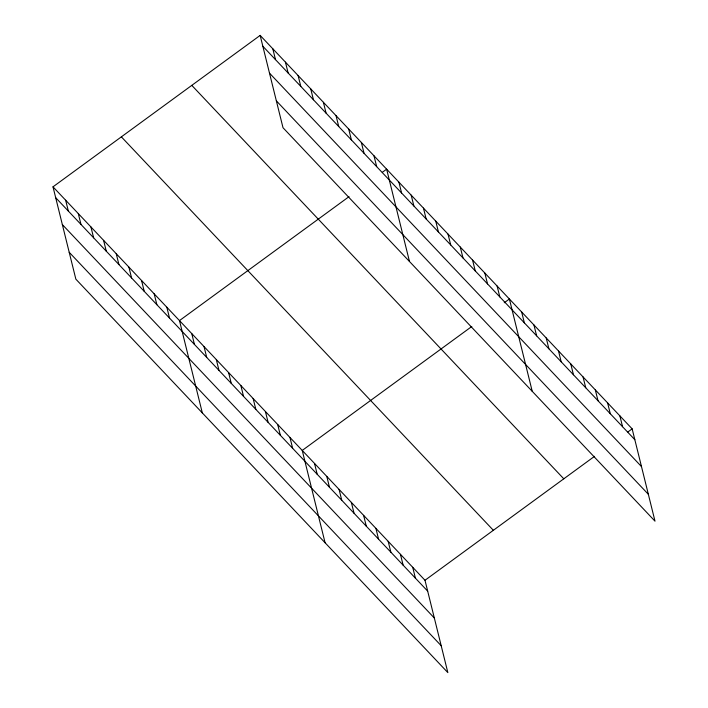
<?xml version="1.0" encoding="UTF-8"?>
<svg xmlns="http://www.w3.org/2000/svg" width="708" height="708" viewBox="0 0 708 708"><rect width="100%" height="100%" fill="white"/><g stroke="black" fill="none" stroke-linecap="round" stroke-linejoin="round"><path stroke-width="1.06" d="M53.003 186.832L424.995 580.277L447.845 672.6L75.853 279.156L53.003 186.832L260.155 35.4L632.147 428.844L654.997 521.168L283.005 127.723L260.155 35.4M349.035 196.656L179.478 320.6L202.329 412.932M382.364 172.292L386.63 169.168L409.481 261.5M471.794 326.494L302.236 450.438L325.087 542.762M504.264 302.75L509.388 299.006L532.239 391.329M424.995 580.277L594.552 456.324M627.881 431.969L632.147 428.844M262.845 46.259L634.837 439.703M269.5 73.145L641.492 466.59M276.35 100.846L648.342 494.281M191.797 85.376L563.789 478.812M121.36 136.856L493.361 530.301M55.693 197.691L427.685 591.136M62.339 224.578L434.34 618.022M69.198 252.278L441.19 645.714M619.872 415.861L622.562 426.72M607.597 402.879L610.287 413.738M595.322 389.887L598.012 400.755M583.047 376.904L585.737 387.772M570.772 363.921L573.462 374.789M558.497 350.938L561.178 361.806M546.222 337.955L548.904 348.823M533.947 324.972L536.629 335.831M521.663 311.989L524.354 322.848M497.113 286.023L499.804 296.882M484.838 273.04L487.529 283.899M472.563 260.057L475.254 270.916M460.288 247.074L462.979 257.933M448.014 234.091L450.704 244.95M435.739 221.108L438.429 231.967M423.464 208.117L426.145 218.984M411.189 195.134L413.87 206.001M398.914 182.151L401.595 193.018M373.983 155.795L376.674 166.654M361.337 142.414L364.027 153.282M348.69 129.042L351.38 139.901M336.043 115.661L338.734 126.528M323.397 102.288L326.087 113.147M310.75 88.907L313.432 99.766M298.103 75.535L300.785 86.394M412.72 567.294L415.41 578.153M285.448 62.154L288.138 73.013M400.445 554.311L403.135 565.17M272.801 48.781L275.492 59.64M388.17 541.328L390.86 552.187M375.895 528.336L378.585 539.204M363.62 515.353L366.301 526.221M351.345 502.37L354.027 513.238M339.061 489.387L341.752 500.255M326.786 476.404L329.477 487.272M314.511 463.421L317.202 474.28M289.961 437.456L292.652 448.314M277.686 424.473L280.377 435.332M265.411 411.49L268.102 422.349M253.137 398.507L255.827 409.366M240.862 385.524L243.543 396.383M228.587 372.541L231.268 383.4M216.312 359.558L218.993 370.417M204.028 346.566L206.718 357.434M191.753 333.583L194.443 344.451M166.831 307.228L169.522 318.087M154.185 293.847L156.875 304.714M141.538 280.474L144.228 291.333M128.891 267.093L131.573 277.961M116.245 253.721L118.926 264.58M103.589 240.339L106.28 251.207M90.943 226.967L93.633 237.826M78.296 213.586L80.986 224.454M65.649 200.214L68.34 211.072"/></g></svg>
